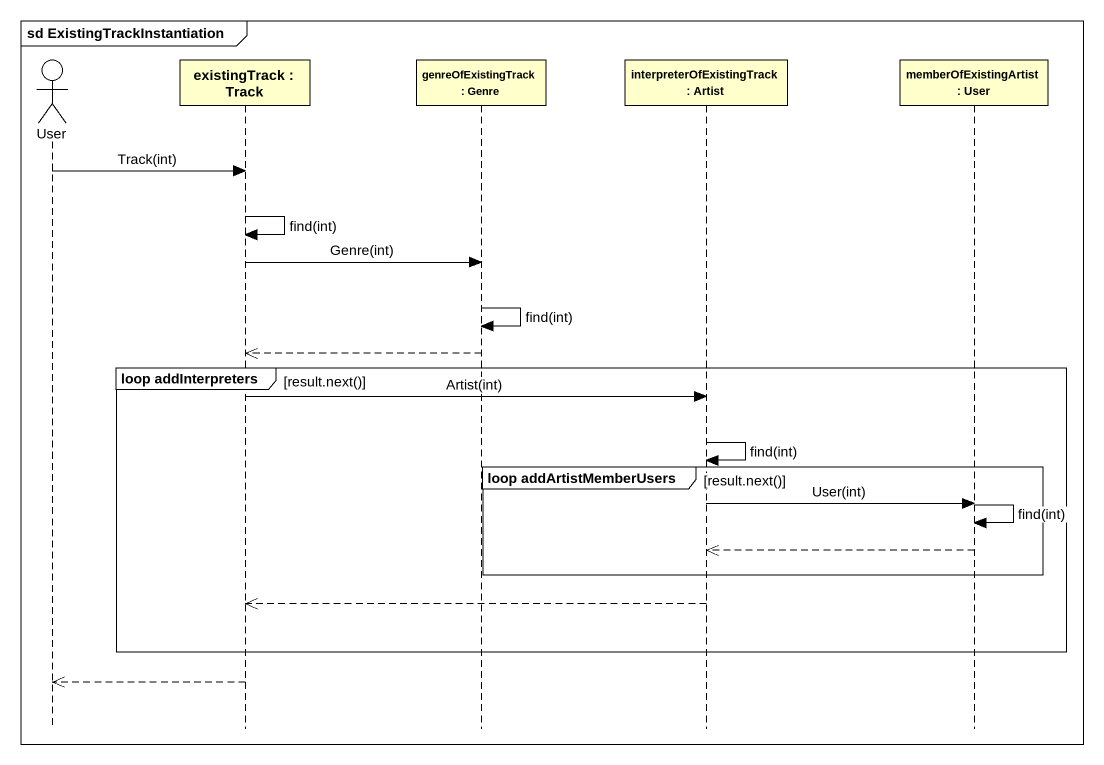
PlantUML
@startuml
mainframe sd ExistingTrackInstantiation
hide footbox
actor User
participant "existingTrack : Track" as existingTrack
participant "genreOfExistingTrack : Genre" as genreOfExistingTrack
participant "interpreterOfExistingTrack : Artist" as interpreterOfExistingTrack
participant "memberOfExistingArtist : User" as memberOfExistingArtist

User -> existingTrack : Track(int)
existingTrack -> existingTrack : find(int)
existingTrack -> genreOfExistingTrack : Genre(int)
genreOfExistingTrack -> genreOfExistingTrack : find(int)
genreOfExistingTrack -->> existingTrack
group loop addInterpreters [result.next()]
  existingTrack -> interpreterOfExistingTrack : Artist(int)
  interpreterOfExistingTrack -> interpreterOfExistingTrack : find(int)
  group loop addArtistMemberUsers [result.next()]
    interpreterOfExistingTrack -> memberOfExistingArtist : User(int)
    memberOfExistingArtist -> memberOfExistingArtist : find(int)
    memberOfExistingArtist -->> interpreterOfExistingTrack
  end
  interpreterOfExistingTrack -->> existingTrack
end
existingTrack -->> User
@enduml
